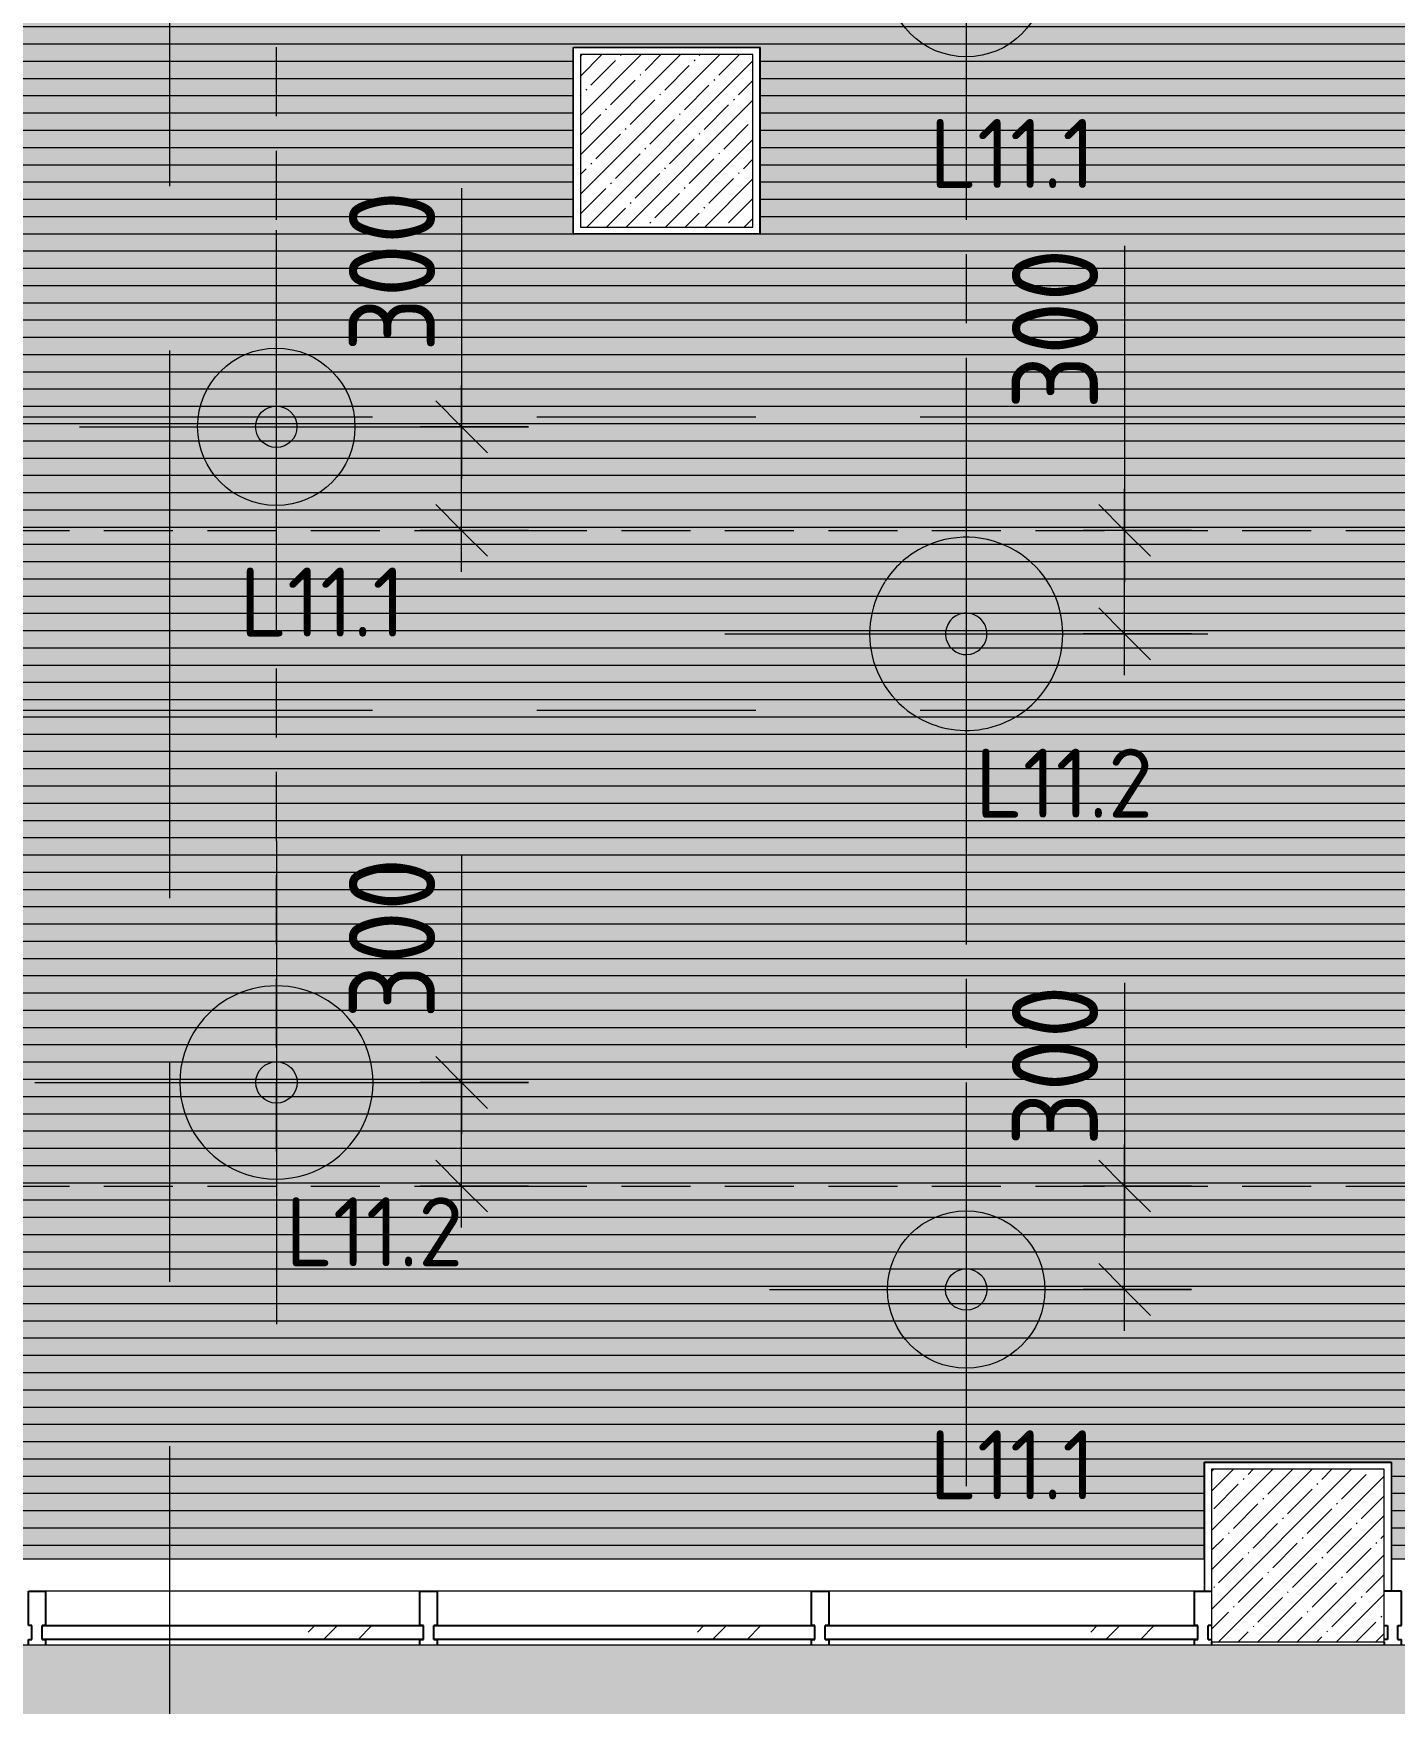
# Model space of a CAD drawing. Header units: millimetres. Extents: x 35224 to 234359, y -8553 to 29000.
# Drawn here: x 75164 to 79110, y 18421 to 23261 of the extents above; entities that cross this region are included whole.
import ezdxf

# ---------------------------------------------------------------- set-up
doc = ezdxf.new("R2010")
doc.units = ezdxf.units.MM
doc.linetypes.add('ADSK_Штрих_ш2 п1', pattern=[300, 200, -100])
doc.linetypes.add('Осевая', pattern=[3175, 635, -476.25, 1587.5, -476.25])
for name, color, linetype, lineweight in [('A-ANNO-DIMS', 7, 'Continuous', 9), ('A-ANNO-DIMS-100', 7, 'Continuous', 9), ('A-CLNG-PATT', 7, 'Continuous', 9), ('A-DETL', 7, 'Continuous', 9), ('A-DETL-1', 7, 'ADSK_Штрих_ш2 п1', 9), ('A-DETL-GENF', 7, 'Continuous', 9), ('A-GLAZ-CURT', 7, 'Continuous', 9), ('A-GLAZ-CURT-1', 7, 'Continuous', 25), ('A-GLAZ-CWMG', 7, 'Continuous', 9), ('A-GLAZ-CWMG-1', 7, 'Continuous', 25), ('E-LITE-EQPM-IDEN', 7, 'Continuous', 9), ('I-WALL', 7, 'Continuous', 9), ('S-COLS', 7, 'Continuous', 9), ('Оси-2', 7, 'Осевая', 9)]:
    doc.layers.add(name, color=color, linetype=linetype, lineweight=lineweight)
for name, color, linetype, lineweight, true_color in [('A-CLNG-1', 7, 'Continuous', 9, 0xc0c0c0), ('A-DETL-GENF-1', 7, 'Continuous', 9, 0xfafafa), ('E-LITE-EQPM-1', 1, 'Continuous', 9, 0xff0000)]:
    doc.layers.add(name, color=color, linetype=linetype, lineweight=lineweight, true_color=true_color)
doc.layers.add('A-CLNG-PATT-1', color=7, linetype='Continuous', lineweight=9, transparency=1)
doc.styles.add('GOST Common', font='GOST_Common.ttf', dxfattribs={"height": 200})
doc.styles.add('ISOCPEUR', font='isocpeur.ttf', dxfattribs={"width": 0.9, "height": 250})
doc.dimstyles.new('ISO-2_5_0_9К_БОЛЬШОЙ_1', dxfattribs={"dimscale": 304.8, "dimtxt": 248.995294, "dimasz": 0.492126, "dimexe": 0.393701, "dimexo": 0.984252, "dimgap": 0, "dimtad": 1, "dimdec": 0, "dimrnd": 10, "dimzin": 0, "dimdsep": 46, "dimtxsty": 'ISOCPEUR', "dimblk1": 'OBLIQUE', "dimblk2": 'OBLIQUE', "dimsah": 1, "dimcen": 0.09, "dimdle": 0.393701, "dimazin": 0, "dimtfac": 1, "dimtdec": 4, "dimtix": 1, "dimtmove": 1, "dimatfit": 3, "dimfxl": 1, "dimtvp": 1, "dimtolj": 1, "dimtzin": 0, "dimarcsym": 2})

# ---------------------------------------------------------------- blocks, each defined once
blk = doc.blocks.new('BSC_Колонна _Прямоугольная - 500х500-V17-План расстановки осветительного оборудования 3 этажа в осях 12-23')
at = {"layer": 'S-COLS'}
h = blk.add_hatch(dxfattribs=at)
h.set_pattern_fill('FP_12', color=256, style=0, pattern_type=2)
h.set_pattern_definition([(45, (-77000, -22950), (-57.02463, 57.02463), []), (45, (-76942.975, -22950), (-57.02463, 57.02463), [100.806, -20.161, 3.353, -16.808])])
h.paths.add_polyline_path([(-250, -250), (250, -250), (250, 250), (-250, 250), (-250, 104.3)])
for p, q in [((250, 250), (-250, 250)), ((-250, 250), (-250, -250)), ((250, -250), (250, 250)), ((-250, -250), (250, -250))]:
    blk.add_line(p, q, dxfattribs=at)
blk = doc.blocks.new('BSC_Колонна _Прямоугольная - 500х500-V30-План расстановки осветительного оборудования 3 этажа в осях 12-23')
at = {"layer": 'S-COLS'}
h = blk.add_hatch(dxfattribs=at)
h.set_pattern_fill('FP_23', color=256, style=0, pattern_type=2)
h.set_pattern_definition([(45, (-78830, -18850), (-57.02463, 57.02463), []), (45, (-78772.975, -18850), (-57.02463, 57.02463), [100.806, -20.161, 3.353, -16.808])])
h.paths.add_polyline_path([(-250, -250), (250, -250), (250, 250), (-250, 250), (-250, -115.6)])
for p, q in [((250, 250), (-250, 250)), ((-250, 250), (-250, -250)), ((250, -250), (250, 250)), ((-250, -250), (250, -250))]:
    blk.add_line(p, q, dxfattribs=at)
blk = doc.blocks.new('Прямоугольный импост - Импост структурный с накладкой - 160мм-23618922-План расстановки осветительного оборудования 3 этажа в осях 12-23')
at = {"layer": 'A-GLAZ-CWMG-1'}
for p, q in [((-50, 17), (-50, 0)), ((-50, 0), (-40, 0)), ((-40, 0), (-40, -40)), ((-10, 0), (0, 0)), ((-10, 0), (-10, -40)), ((0, 7), (0, 17)), ((-40, -40), (-50, -40)), ((-50, -40), (-50, -140)), ((0, -40), (-10, -40)), ((-50, -140), (0, -140))]:
    blk.add_line(p, q, dxfattribs=at)
blk = doc.blocks.new('Системная панель - Стекло - 40мм-24234970-План расстановки осветительного оборудования 3 этажа в осях 12-23')
at = {"layer": 'A-GLAZ-CURT'}
h = blk.add_hatch(dxfattribs=at)
h.set_pattern_fill('FP_27', color=256, style=0, pattern_type=2)
h.set_pattern_definition([(45, (-76977.5, -18507), (-282.8427, 282.8427), [200, -600]), (45, (-77177.5, -18607), (-282.8427, 282.8427), [600, -200]), (45, (-76777.5, -18707), (-282.8427, 282.8427), [200, -600])])
h.paths.add_polyline_path([(-552.5, 0), (552.5, 0), (552.5, 40), (-552.5, 40)])
at = {"layer": 'A-GLAZ-CURT-1'}
for p, q in [((-552.5, 40), (552.5, 40)), ((-552.5, 0), (-552.5, 40)), ((552.5, 0), (-552.5, 0)), ((552.5, 0), (552.5, 40))]:
    blk.add_line(p, q, dxfattribs=at)
blk = doc.blocks.new('Прямоугольный импост - Импост структурный с накладкой - 160мм-23562410-План расстановки осветительного оборудования 3 этажа в осях 12-23')
at = {"layer": 'A-GLAZ-CWMG'}
blk.add_line((77420, 18747), (76335, 18747), dxfattribs=at)
blk = doc.blocks.new('Прямоугольный импост - Импост структурный с накладкой - 160мм-23618920-План расстановки осветительного оборудования 3 этажа в осях 12-23')
at = {"layer": 'A-GLAZ-CWMG-1'}
for p, q in [((-25, 17), (-25, 0)), ((-25, 0), (-15, 0)), ((-15, 0), (-15, -40)), ((15, 0), (25, 0)), ((15, 0), (15, -40)), ((25, 0), (25, 17)), ((-15, -40), (-25, -40)), ((-25, -40), (-25, -140)), ((25, -40), (15, -40)), ((25, -140), (25, -40)), ((-25, -140), (25, -140))]:
    blk.add_line(p, q, dxfattribs=at)
blk = doc.blocks.new('Прямоугольный импост - Импост структурный с накладкой - 160мм-23618923-План расстановки осветительного оборудования 3 этажа в осях 12-23')
at = {"layer": 'A-GLAZ-CWMG-1'}
for p, q in [((-50, 17), (-50, 0)), ((-40, 0), (-50, 0)), ((-40, 0), (-40, -40)), ((-10, -40), (-10, 0)), ((-10, 0), (0, 0)), ((0, 7), (0, 17)), ((-40, -40), (-50, -40)), ((-50, -40), (-50, -140)), ((0, -40), (-10, -40)), ((-50, -140), (0, -140))]:
    blk.add_line(p, q, dxfattribs=at)
blk = doc.blocks.new('Системная панель - Стекло - 40мм-V43-План расстановки осветительного оборудования 3 этажа в осях 12-23')
at = {"layer": 'A-GLAZ-CURT'}
h = blk.add_hatch(dxfattribs=at)
h.set_pattern_fill('FP_40', color=256, style=0, pattern_type=2)
h.set_pattern_definition([(45, (-75842.5, -18507), (-282.8427, 282.8427), [200, -600]), (45, (-76042.5, -18607), (-282.8427, 282.8427), [600, -200]), (45, (-75642.5, -18707), (-282.8427, 282.8427), [200, -600])])
h.paths.add_polyline_path([(385.8, 0), (552.5, 0), (552.5, 40), (-552.5, 40), (-552.5, 0)])
at = {"layer": 'A-GLAZ-CURT-1'}
for p, q in [((-552.5, 40), (552.5, 40)), ((-552.5, 0), (-552.5, 40)), ((552.5, 0), (-552.5, 0)), ((552.5, 0), (552.5, 40))]:
    blk.add_line(p, q, dxfattribs=at)
blk = doc.blocks.new('Системная панель - Стекло - 40мм-V46-План расстановки осветительного оборудования 3 этажа в осях 12-23')
at = {"layer": 'A-GLAZ-CURT'}
h = blk.add_hatch(dxfattribs=at)
h.set_pattern_fill('FP_43', color=256, style=0, pattern_type=2)
h.set_pattern_definition([(45, (-78100, -18507), (-282.8427, 282.8427), [200, -600]), (45, (-78300, -18607), (-282.8427, 282.8427), [600, -200]), (45, (-77900, -18707), (-282.8427, 282.8427), [200, -600])])
h.paths.add_polyline_path([(-540, 0), (540, 0), (540, 40), (-540, 40)])
at = {"layer": 'A-GLAZ-CURT-1'}
for p, q in [((-540, 40), (540, 40)), ((-540, 0), (-540, 40)), ((540, 0), (-540, 0)), ((540, 0), (540, 40))]:
    blk.add_line(p, q, dxfattribs=at)
blk = doc.blocks.new('Прямоугольный импост - Импост структурный с накладкой - 160мм-23562401-План расстановки осветительного оборудования 3 этажа в осях 12-23')
at = {"layer": 'A-GLAZ-CWMG'}
blk.add_line((75150, 18747), (74090, 18747), dxfattribs=at)
blk = doc.blocks.new('BOLA Подвесной круглый светильник - Накладной точечный 2-V60-План расстановки осветительного оборудования 3 этажа в осях 12-23')
at = {"layer": 'A-DETL-GENF'}
for p, q in [((0, 570), (0, -297.2)), ((-570, 0), (570, 0)), ((0, -297.4), (0, -570))]:
    blk.add_line(p, q, dxfattribs=at)
for radius in [228, 60]:
    blk.add_circle((0, 0), radius, dxfattribs=at)
blk = doc.blocks.new('BOLA Подвесной круглый светильник - Накладной точечный 2-V69-План расстановки осветительного оборудования 3 этажа в осях 12-23')
at = {"layer": 'A-DETL-GENF'}
for p, q in [((0, 570), (0, -570)), ((-570, 0), (441.2, 0)), ((442.2, 0), (570, 0))]:
    blk.add_line(p, q, dxfattribs=at)
for radius in [228, 60]:
    blk.add_circle((0, 0), radius, dxfattribs=at)
blk = doc.blocks.new('BOLA Подвесной круглый светильник - 560мм-V70-План расстановки осветительного оборудования 3 этажа в осях 12-23')
at = {"layer": 'A-DETL-GENF'}
for p, q in [((0, 700), (0, -700)), ((-700, 0), (-544, 0)), ((-543, 0), (-179.8, 0)), ((-178.8, 0), (-3.3, 0)), ((-2.3, 0), (700, 0))]:
    blk.add_line(p, q, dxfattribs=at)
for radius, start, end in [(280, 117.8464, 147.0577), (280, 360, 117.6632), (280, 147.3145, 252.4161), (60, 120.049, 294.2092), (60, 360, 119.1693), (60, 295.0877, 360), (280, 296.7906, 360), (280, 252.6606, 296.608)]:
    blk.add_arc((0, 0), radius, start, end, dxfattribs=at)
blk = doc.blocks.new('BOLA Подвесной круглый светильник - Накладной точечный 2-V75-План расстановки осветительного оборудования 3 этажа в осях 12-23')
at = {"layer": 'A-DETL-GENF'}
for p, q in [((0, 570), (0, -570)), ((-570, 0), (432.5, 0)), ((433.5, 0), (508.3, 0)), ((509.3, 0), (570, 0))]:
    blk.add_line(p, q, dxfattribs=at)
for radius in [228, 60]:
    blk.add_circle((0, 0), radius, dxfattribs=at)
blk = doc.blocks.new('BOLA Подвесной круглый светильник - 560мм-V78-План расстановки осветительного оборудования 3 этажа в осях 12-23')
at = {"layer": 'A-DETL-GENF'}
for p, q in [((0, 700), (0, -700)), ((-700, 0), (700, 0))]:
    blk.add_line(p, q, dxfattribs=at)
blk.add_circle((0, 0), 60, dxfattribs=at)
for start, end in [(115.2, 144), (360, 115.2), (144, 288), (288, 360)]:
    blk.add_arc((0, 0), 280, start, end, dxfattribs=at)
blk = doc.blocks.new('DIMBLOCK149-План расстановки осветительного оборудования 3 этажа в осях 12-23')
at = {"layer": 'A-ANNO-DIMS-100'}
for p, q in [((76405.7, 22812.1), (76405.7, 22238)), ((76405.7, 21701), (76405.7, 22241)), ((76405.7, 22238), (76405.7, 21971)), ((76599.6, 22121), (76285.7, 22121)), ((76405.7, 22121), (76599.6, 22121)), ((76599.6, 21821), (76285.7, 21821)), ((76405.7, 21821), (76599.6, 21821))]:
    blk.add_line(p, q, dxfattribs=at)
at = {"layer": 'A-ANNO-DIMS-100', "lineweight": 20}
for p, q in [((76405.7, 22121), (76330.7, 22196)), ((76405.7, 22121), (76480.7, 22046)), ((76405.7, 21821), (76330.7, 21896)), ((76405.7, 21821), (76480.7, 21746))]:
    blk.add_line(p, q, dxfattribs=at)
at = {"layer": 'A-ANNO-DIMS-100', "color": 0, "insert": (76079, 22338), "char_height": 250, "width": 568.858, "attachment_point": 1, "rotation": 90, "line_spacing_factor": 1.149209, "style": 'ISOCPEUR'}
blk.add_mtext('300', dxfattribs=at)
blk = doc.blocks.new('_Oblique')
at = {"color": 0, "linetype": 'ByBlock', "lineweight": -2}
blk.add_line((-0.5, -0.5), (0.5, 0.5), dxfattribs=at)
blk = doc.blocks.new('DIMBLOCK150-План расстановки осветительного оборудования 3 этажа в осях 12-23')
at = {"layer": 'A-ANNO-DIMS-100'}
for p, q in [((76405.7, 20879.6), (76405.7, 20305.6)), ((76405.7, 19801), (76405.7, 20341)), ((76405.7, 20305.6), (76405.7, 20071)), ((76599.6, 20221), (76285.7, 20221)), ((76405.7, 20221), (76599.6, 20221)), ((76599.6, 19921), (76285.7, 19921)), ((76405.7, 19921), (76599.6, 19921))]:
    blk.add_line(p, q, dxfattribs=at)
at = {"layer": 'A-ANNO-DIMS-100', "lineweight": 20}
for p, q in [((76405.7, 20221), (76330.7, 20296)), ((76405.7, 20221), (76480.7, 20146)), ((76405.7, 19921), (76330.7, 19996)), ((76405.7, 19921), (76480.7, 19846))]:
    blk.add_line(p, q, dxfattribs=at)
at = {"layer": 'A-ANNO-DIMS-100', "color": 0, "insert": (76079, 20405.6), "char_height": 250, "width": 568.858, "attachment_point": 1, "rotation": 90, "line_spacing_factor": 1.149209, "style": 'ISOCPEUR'}
blk.add_mtext('300', dxfattribs=at)
blk = doc.blocks.new('DIMBLOCK151-План расстановки осветительного оборудования 3 этажа в осях 12-23')
at = {"layer": 'A-ANNO-DIMS-100'}
for p, q in [((78327.6, 20510.2), (78327.6, 19936.1)), ((78327.6, 19501), (78327.6, 20041)), ((78521.6, 19921), (78207.6, 19921)), ((78327.6, 19936.1), (78327.6, 19771)), ((78327.6, 19921), (78521.6, 19921)), ((78521.6, 19621), (78207.6, 19621)), ((78327.6, 19621), (78521.6, 19621))]:
    blk.add_line(p, q, dxfattribs=at)
at = {"layer": 'A-ANNO-DIMS-100', "lineweight": 20}
for p, q in [((78327.6, 19921), (78252.6, 19996)), ((78327.6, 19921), (78402.6, 19846)), ((78327.6, 19621), (78252.6, 19696)), ((78327.6, 19621), (78402.6, 19546))]:
    blk.add_line(p, q, dxfattribs=at)
at = {"layer": 'A-ANNO-DIMS-100', "color": 0, "insert": (78001, 20036.1), "char_height": 250, "width": 568.858, "attachment_point": 1, "rotation": 90, "line_spacing_factor": 1.149209, "style": 'ISOCPEUR'}
blk.add_mtext('300', dxfattribs=at)
blk = doc.blocks.new('DIMBLOCK156-План расстановки осветительного оборудования 3 этажа в осях 12-23')
at = {"layer": 'A-ANNO-DIMS-100'}
for p, q in [((78327.6, 22645), (78327.6, 22071)), ((78327.6, 22071), (78327.6, 21671)), ((78327.6, 21401), (78327.6, 21941)), ((78521.6, 21821), (78207.6, 21821)), ((78327.6, 21821), (78521.6, 21821)), ((78521.6, 21521), (78207.6, 21521)), ((78327.6, 21521), (78521.6, 21521))]:
    blk.add_line(p, q, dxfattribs=at)
at = {"layer": 'A-ANNO-DIMS-100', "lineweight": 20}
for p, q in [((78327.6, 21821), (78252.6, 21896)), ((78327.6, 21821), (78402.6, 21746)), ((78327.6, 21521), (78252.6, 21596)), ((78327.6, 21521), (78402.6, 21446))]:
    blk.add_line(p, q, dxfattribs=at)
at = {"layer": 'A-ANNO-DIMS-100', "color": 0, "insert": (78001, 22171), "char_height": 250, "width": 568.858, "attachment_point": 1, "rotation": 90, "line_spacing_factor": 1.149209, "style": 'ISOCPEUR'}
blk.add_mtext('300', dxfattribs=at)

msp = doc.modelspace()

# ---------------------------------------------------------------- hatches: boundary and pattern name
at = {"layer": 'A-CLNG-PATT'}
h = msp.add_hatch(dxfattribs=at)
h.set_pattern_fill('FP_54', color=256, style=0, pattern_type=2)
h.set_pattern_definition([(180, (75779.226, 21830.566), (-6e-15, -50), [])])
h.paths.add_polyline_path([(83397.5, 11600), (83536, 11600), (83536, 11623.8), (83503.9, 11623.8), (83503.9, 12370.3), (84436, 12370.3), (84436, 12546), (84166.5, 12546), (84166.5, 12540), (84103.5, 12540), (84103.5, 12603), (84109.5, 12603), (84109.5, 12546), (84150, 12546), (84149.7, 12573.8), (84132, 12573.8), (84132.3, 13341.8), (84150, 13341.8), (84148.8, 13369.6), (84109.5, 13369.6), (84109.5, 13312.6), (84103.5, 13312.6), (84103.5, 13375.6), (84166.5, 13375.6), (84166.5, 13369.6), (84436, 13369.6), (84436, 15073.2), (84324.5, 15129), (84179, 15129), (84179, 15440), (79101, 15440), (79101, 15129), (78559, 15129), (78559, 15440), (74061, 15440), (74061, 15129), (73522, 15129), (73522, 15671), (73836, 15671), (73836, 18579), (73519, 18579), (73519, 19121), (74061, 19121), (74061, 18840), (78559, 18840), (78559, 19121), (79101, 19121), (79101, 18840), (84179, 18840), (84179, 19121), (84236, 19121), (84236, 22679), (83004, 22679), (83004, 26600), (81171, 26600), (81171, 26579), (80629, 26579), (80629, 26600), (77271, 26600), (77271, 26579), (76729, 26579), (76729, 26600), (74061, 26600), (74061, 26579), (73519, 26579), (73519, 26600), (70831, 26600), (70831, 26579), (70289, 26579), (70289, 26600), (66868.6, 26599.5), (66868.6, 13621), (68671, 13621), (68671, 11900), (70289, 11900), (70289, 12221), (70831, 12221), (70831, 11900), (73519, 11900), (73519, 12321), (79921, 12321), (79921, 12100), (79936, 12100), (79936, 11600), (81943.7, 11600)])
h.paths.add_polyline_path([(84150, 12609), (84231, 12609), (84231, 13306.6), (84150, 13306.6), (84150, 12686.7)])
h.paths.add_polyline_path([(84301, 12609), (84301, 13306.6), (84249, 13306.6), (84249, 12609)])
h.paths.add_polyline_path([(84319, 12609), (84371, 12609), (84371, 13306.6), (84319, 13306.6), (84319, 12686.7)])
h.paths.add_polyline_path([(84389, 12609), (84436, 12609), (84436, 13306.6), (84389, 13306.6), (84389, 12686.7)])
h.paths.add_polyline_path([(70290, 15130), (70290, 15670), (70830, 15670), (70830, 15130), (70313, 15130)])
h.paths.add_polyline_path([(70313, 20630), (70290, 20630), (70290, 21170), (70830, 21170), (70830, 20630)])
h.paths.add_polyline_path([(81170, 22680), (80630, 22680), (80630, 23220), (81170, 23220), (81170, 23054.3)])
h.paths.add_polyline_path([(77270, 22680), (76730, 22680), (76730, 23220), (77270, 23220), (77270, 23054.3)])
h.paths.add_polyline_path([(73520, 22680), (73520, 23220), (74060, 23220), (74060, 22680)])
h.paths.add_polyline_path([(70830, 22680), (70290, 22680), (70290, 23220), (70830, 23220)])
at = {"layer": 'A-CLNG-PATT-1'}
h = msp.add_hatch(color=256, dxfattribs=at)
h.paths.add_polyline_path([(83397.5, 11600), (83536, 11600), (83536, 11623.8), (83503.9, 11623.8), (83503.9, 12370.3), (84436, 12370.3), (84436, 12546), (84166.5, 12546), (84166.5, 12540), (84103.5, 12540), (84103.5, 12603), (84109.5, 12603), (84109.5, 12546), (84150, 12546), (84149.7, 12573.8), (84132, 12573.8), (84132.3, 13341.8), (84150, 13341.8), (84148.8, 13369.6), (84109.5, 13369.6), (84109.5, 13312.6), (84103.5, 13312.6), (84103.5, 13375.6), (84166.5, 13375.6), (84166.5, 13369.6), (84436, 13369.6), (84436, 15073.2), (84324.5, 15129), (84178, 15129), (84178, 15440), (79100, 15440), (79100, 15129), (78558, 15129), (78558, 15440), (74060, 15440), (74060, 15129), (73521, 15130), (73522, 15671), (73836, 15671.1), (73836, 18579), (73518, 18579.8), (73519, 19121), (74060, 19121), (74061, 18840), (78558, 18840.1), (78559, 19121), (79100, 19121), (79101, 18840), (84178, 18840), (84179, 19121), (84236, 19121), (84236, 22679), (83003, 22680), (83003, 26600), (81170, 26600), (81170, 26579), (80628, 26579), (80628, 26600), (77270, 26600), (77270, 26579), (76728, 26579), (76728, 26600), (74060, 26600), (74060, 26579), (73518, 26579), (73518, 26600), (70830, 26600), (70830, 26579), (70288, 26579), (70288, 26600), (66868.6, 26599.5), (66868.6, 13621), (68670, 13621), (68671, 11920), (70288, 11920), (70289, 12221), (70830, 12221), (70831, 11920), (73518, 11920), (73519, 12321), (79920, 12320), (79921, 12100), (79936, 12100), (79936, 11600), (81943.7, 11600)])
h.paths.add_polyline_path([(84150, 12609), (84231, 12609), (84231, 13306.6), (84150, 13306.6), (84150, 12686.7)])
h.paths.add_polyline_path([(84249, 12609), (84301, 12609), (84301, 13306.6), (84249, 13306.6), (84249, 12686.7)])
h.paths.add_polyline_path([(84319, 12609), (84371, 12609), (84371, 13306.6), (84319, 13306.6), (84319, 12686.7)])
h.paths.add_polyline_path([(84389, 12609), (84436, 12609), (84436, 13306.6), (84389, 13306.6), (84389, 12686.7)])
h.paths.add_polyline_path([(70290, 15130), (70289, 15130), (70290, 15670), (70829, 15668.9), (70829, 15130), (70313, 15130)])
h.paths.add_polyline_path([(70289, 20630), (70290, 21170), (70829, 21169.4), (70829, 20630), (70290, 20630)])
h.paths.add_polyline_path([(80630, 22680), (80629, 22680.2), (80630, 23220), (81169, 23220), (81169, 22680)])
h.paths.add_polyline_path([(76730, 22680), (76729, 22680), (76730, 23220), (77269, 23220), (77269, 22680)])
h.paths.add_polyline_path([(73520, 22680), (73519, 22680), (73520, 23220), (74059, 23220), (74059, 22680)])
h.paths.add_polyline_path([(70313, 22680), (70289, 22681.1), (70290, 23220), (70829, 23220), (70829, 22680)])
at = {"layer": 'A-DETL-GENF-1'}
h = msp.add_hatch(color=256, dxfattribs=at)
h.paths.add_polyline_path([(79036, -258), (84829.7, -258), (84829.7, 3300), (75858, 3300), (75858, -258), (76128.3, -258)])
h.paths.add_polyline_path([(41910, 15358), (41910, 23858), (38510, 23858), (38510, 23799.7), (38742.7, 23799.7), (38742.7, 15358), (41236.2, 15358)])
h.paths.add_polyline_path([(74674.5, 15650), (84500.7, 15650), (84500.7, 18590), (74040, 18590), (74040, 15650)])

# ---------------------------------------------------------------- linework, layer by layer
at = {"layer": 'A-CLNG-1'}
for p, q in [((76730, 23220), (77270, 23220)), ((77269, 23220), (77269, 22680)), ((77270, 23220), (77270, 22680)), ((77270, 22680), (76730, 22680)), ((78558, 18840.1), (78558, 19121)), ((78559, 18840), (78559, 19121)), ((79100, 19121), (78559, 19121)), ((79100, 19121), (79100, 18840)), ((79101, 19121), (79101, 18840)), ((78559, 18840), (74061, 18840)), ((84179, 18840), (79101, 18840))]:
    msp.add_line(p, q, dxfattribs=at)
at = {"layer": 'A-DETL'}
msp.add_line((84500.7, 18590), (74040, 18590), dxfattribs=at)
at = {"layer": 'A-DETL-1'}
for p, q in [((75868.6, 25621), (75868.6, 19921)), ((77868.6, 25621), (77868.6, 19921)), ((67869, 21821), (83504.1, 21821)), ((67869, 19921), (83504.1, 19921))]:
    msp.add_line(p, q, dxfattribs=at)
at = {"layer": 'I-WALL'}
for p, q in [((76729, 23221), (76729, 23220)), ((76729, 22680), (76729, 23219.8)), ((76730, 23221), (77268.8, 23221)), ((76730, 22680), (76730, 23220)), ((77271, 23221), (77270, 23221)), ((77271, 23219.7), (77271, 22680)), ((76729, 22679), (76730, 22679)), ((77269.4, 22679), (76730.5, 22679)), ((77270, 22679), (77271, 22679)), ((78560, 19120), (79100, 19120)), ((78560, 18747), (78560, 19120)), ((79100, 19121), (79101, 19121)), ((78559, 18747), (78559, 18840)), ((79100, 18840), (79100, 18747)), ((79101, 18840), (79101, 18747))]:
    msp.add_line(p, q, dxfattribs=at)
at = {"layer": 'Оси-2'}
for p, q in [((75560, 593.7), (75560, 25078.1)), ((38524.2, 22150), (82250, 22150)), ((38524.2, 21300), (82250, 21300))]:
    msp.add_line(p, q, dxfattribs=at)

# ---------------------------------------------------------------- block references
at = {"layer": 'A-GLAZ-CURT-1'}
for name, p in [('Системная панель - Стекло - 40мм-V43-План расстановки осветительного оборудования 3 этажа в осях 12-23', (75742.5, 18607)), ('Системная панель - Стекло - 40мм-24234970-План расстановки осветительного оборудования 3 этажа в осях 12-23', (76877.5, 18607)), ('Системная панель - Стекло - 40мм-V46-План расстановки осветительного оборудования 3 этажа в осях 12-23', (78000, 18607))]:
    msp.add_blockref(name, p, dxfattribs=at)
at = {"layer": 'A-GLAZ-CWMG'}
for name, p in [('Прямоугольный импост - Импост структурный с накладкой - 160мм-23562410-План расстановки осветительного оборудования 3 этажа в осях 12-23', (-1135, 0)), ('Прямоугольный импост - Импост структурный с накладкой - 160мм-23562410-План расстановки осветительного оборудования 3 этажа в осях 12-23', (0, 0)), ('Прямоугольный импост - Импост структурный с накладкой - 160мм-23562401-План расстановки осветительного оборудования 3 этажа в осях 12-23', (3380, 0))]:
    msp.add_blockref(name, p, dxfattribs=at)
at = {"layer": 'A-GLAZ-CWMG', "rotation": 180}
msp.add_blockref('Прямоугольный импост - Импост структурный с накладкой - 160мм-23618923-План расстановки осветительного оборудования 3 этажа в осях 12-23', (79080, 18607), dxfattribs=at)
at = {"layer": 'A-GLAZ-CWMG-1', "extrusion": (0, 0, -1), "rotation": 180}
for name, p in [('Прямоугольный импост - Импост структурный с накладкой - 160мм-23618920-План расстановки осветительного оборудования 3 этажа в осях 12-23', (-75175, 18607)), ('Прямоугольный импост - Импост структурный с накладкой - 160мм-23618920-План расстановки осветительного оборудования 3 этажа в осях 12-23', (-76310, 18607)), ('Прямоугольный импост - Импост структурный с накладкой - 160мм-23618920-План расстановки осветительного оборудования 3 этажа в осях 12-23', (-77445, 18607)), ('Прямоугольный импост - Импост структурный с накладкой - 160мм-23618922-План расстановки осветительного оборудования 3 этажа в осях 12-23', (-78580, 18607))]:
    msp.add_blockref(name, p, dxfattribs=at)
at = {"layer": 'E-LITE-EQPM-1'}
for name, p in [('BOLA Подвесной круглый светильник - Накладной точечный 2-V60-План расстановки осветительного оборудования 3 этажа в осях 12-23', (77868.6, 23421)), ('BOLA Подвесной круглый светильник - Накладной точечный 2-V69-План расстановки осветительного оборудования 3 этажа в осях 12-23', (75868.6, 22121)), ('BOLA Подвесной круглый светильник - 560мм-V70-План расстановки осветительного оборудования 3 этажа в осях 12-23', (77868.6, 21521)), ('BOLA Подвесной круглый светильник - 560мм-V78-План расстановки осветительного оборудования 3 этажа в осях 12-23', (75869, 20221)), ('BOLA Подвесной круглый светильник - Накладной точечный 2-V75-План расстановки осветительного оборудования 3 этажа в осях 12-23', (77868.6, 19621))]:
    msp.add_blockref(name, p, dxfattribs=at)
at = {"layer": 'S-COLS'}
for name, p in [('BSC_Колонна _Прямоугольная - 500х500-V17-План расстановки осветительного оборудования 3 этажа в осях 12-23', (77000, 22950)), ('BSC_Колонна _Прямоугольная - 500х500-V30-План расстановки осветительного оборудования 3 этажа в осях 12-23', (78830, 18850))]:
    msp.add_blockref(name, p, dxfattribs=at)

# ---------------------------------------------------------------- texts
at = {"layer": 'E-LITE-EQPM-IDEN', "char_height": 200, "attachment_point": 1, "style": 'GOST Common'}
for s, insert, width in [('L11.1', (77762.6, 23013), 609.282), ('L11.1', (75762.6, 21713), 609.282), ('L11.2', (77895.2, 21188.2), 665.401), ('L11.2', (75895.6, 19888.2), 665.401), ('L11.1', (77762.6, 19213), 609.282)]:
    msp.add_mtext(s, dxfattribs=dict(at, insert=insert, width=width))

# ---------------------------------------------------------------- dimensions: what is measured, and where the dimension line sits
at = {"layer": 'A-ANNO-DIMS'}
for base, p1, p2, picture, middle in [((76405.7, 22121), (76299.6, 21821), (76299.6, 22121), 'DIMBLOCK149-План расстановки осветительного оборудования 3 этажа в осях 12-23', (76245.7, 22622.4)), ((78327.6, 21821), (78221.6, 21521), (78221.6, 21821), 'DIMBLOCK156-План расстановки осветительного оборудования 3 этажа в осях 12-23', (78167.7, 22455.4)), ((76405.7, 20221), (76299.6, 19921), (76299.6, 20221), 'DIMBLOCK150-План расстановки осветительного оборудования 3 этажа в осях 12-23', (76245.7, 20690)), ((78327.6, 19921), (78221.6, 19621), (78221.6, 19921), 'DIMBLOCK151-План расстановки осветительного оборудования 3 этажа в осях 12-23', (78167.7, 20320.6))]:
    dim = msp.add_linear_dim(base=base, p1=p1, p2=p2, angle=90, dimstyle='ISO-2_5_0_9К_БОЛЬШОЙ_1', override={"dimpost": '<>', "dimfxl": 300}, dxfattribs=at)
    dim.commit()
    dim.dimension.update_dxf_attribs({"geometry": picture, "text_midpoint": middle, "dimtype": 160, "text_rotation": 90})

doc.saveas('drawing.dxf')
